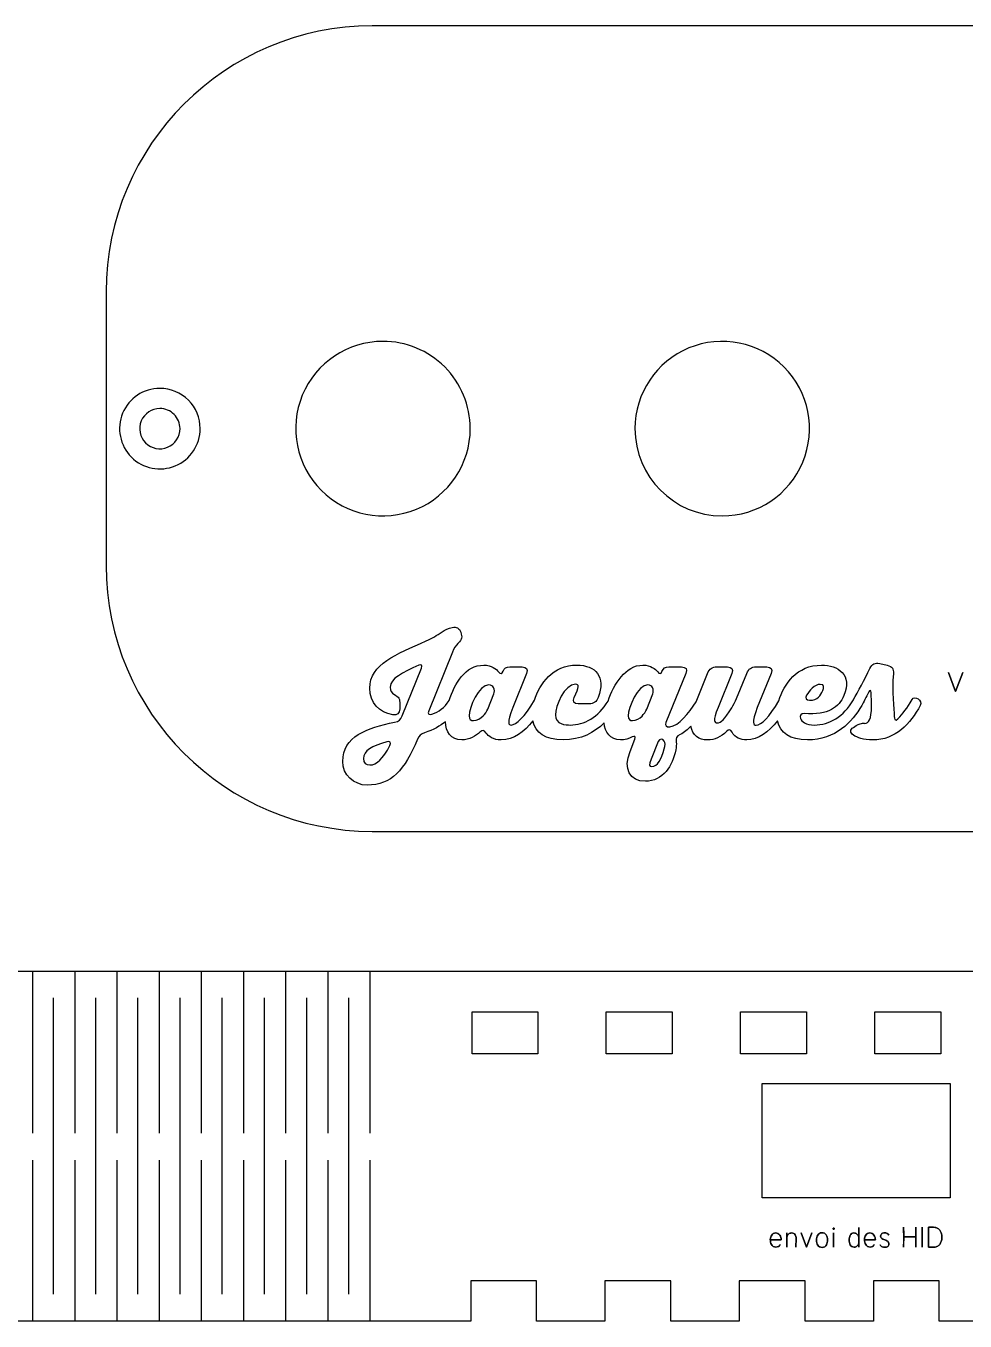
# Model space of a CAD drawing. Extents: x 0 to 327, y 754 to 925.
# Drawn here: x 92 to 161.9, y 825.3 to 921.7 of the extents above; entities that cross this region are included whole.
import ezdxf

# ---------------------------------------------------------------- set-up
doc = ezdxf.new("R2010")
doc.units = 0
doc.layers.get('0').update_dxf_attribs({"linetype": 'CONTINUOUS'})

msp = doc.modelspace()

# ---------------------------------------------------------------- linework, layer by layer
at = {"color": 7}
for points in [[(188.061226, 921.716228), (117.755506, 921.716228)], [(97.961308, 901.921788), (97.961308, 881.567781)], [(123.718083, 875.107387), (121.960071, 870.732909)], [(155.514566, 874.259085), (156.076718, 874.136437)], [(119.98755, 870.364965), (121.428624, 873.931995)], [(127.990298, 874.013788), (128.910159, 874.013788)], [(129.237249, 873.533431), (128.215125, 870.98844)], [(141.093177, 873.533431), (139.61125, 869.884607)], [(139.815607, 874.013788), (140.766172, 874.013788)], [(141.849536, 871.426674), (142.697838, 873.533431)], [(143.413341, 874.013788), (144.17985, 874.013788)], [(144.50694, 873.533431), (143.484816, 870.98844)], [(144.864649, 871.65277), (145.621008, 873.533431)], [(146.336427, 874.013788), (147.102935, 874.013788)], [(147.430025, 873.533431), (146.407986, 870.98844)], [(126.355018, 870.876027), (126.814906, 872.000329)], [(138.180327, 870.865792), (138.640215, 872.010479)], [(119.803578, 871.192882), (119.803578, 870.886261)], [(133.897877, 871.264441), (133.080195, 871.264441)], [(136.943611, 867.72803), (137.30132, 868.627506)], [(139.038864, 868.463919), (138.507417, 867.155729)], [(117.755506, 861.773702), (188.061226, 861.773702)], [(-0.129923, 851.377213), (305.339921, 851.377213), (305.239828, 851.377213), (305.239828, 840.240518)], [(92.479918, 851.377213), (92.479918, 839.316425)], [(95.618733, 851.377213), (95.618733, 839.316425)], [(98.756843, 851.377213), (98.756843, 839.316425)], [(101.895658, 851.377213), (101.895658, 839.316425)], [(105.033768, 851.377213), (105.033768, 839.316425)], [(108.172583, 851.377213), (108.172583, 839.316425)], [(111.31175, 851.377213), (111.31175, 839.316425)], [(114.449508, 851.377213), (114.449508, 839.316425)], [(117.588675, 851.377213), (117.588675, 839.316425)], [(94.049326, 827.328238), (94.049326, 849.379241)], [(97.188141, 827.328238), (97.188141, 849.379241)], [(100.326251, 827.328238), (100.326251, 849.379241)], [(103.465418, 827.328238), (103.465418, 849.379241)], [(106.603175, 827.328238), (106.603175, 849.379241)], [(109.742343, 827.328238), (109.742343, 849.379241)], [(112.8801, 827.328238), (112.8801, 849.379241)], [(116.019268, 827.328238), (116.019268, 849.379241)], [(92.479918, 837.318452), (92.479918, 825.329913)], [(95.618733, 837.318452), (95.618733, 825.329913)], [(98.756843, 837.318452), (98.756843, 825.329913)], [(101.895658, 837.318452), (101.895658, 825.329913)], [(105.033768, 837.318452), (105.033768, 825.329913)], [(108.172583, 837.318452), (108.172583, 825.329913)], [(111.31175, 837.318452), (111.31175, 825.329913)], [(114.449508, 837.318452), (114.449508, 825.329913)], [(117.588675, 837.318452), (117.588675, 825.329913)], [(165.043073, 825.329913), (159.947873, 825.329913), (159.947873, 828.327048), (155.052506, 828.327048), (155.052506, 825.329913), (149.957307, 825.329913), (149.957307, 828.327048), (145.062292, 828.327048), (145.062292, 825.329913), (139.967093, 825.329913), (139.967093, 828.327048), (135.071726, 828.327048), (135.071726, 825.329913), (129.976879, 825.329913), (129.976879, 828.327048), (125.081512, 828.327048), (125.081512, 825.329913), (78.610064, 825.329913)]]:
    msp.add_lwpolyline(points, dxfattribs=at)
for points in [[(118.555478, 898.24049)], [(101.95735, 893.245195)], [(101.957486, 893.24505)], [(143.797882, 885.253301)], [(151.272971, 872.255776)], [(124.96495, 870.375199)], [(136.800493, 870.375199)], [(154.175672, 871.141792)], [(117.10532, 867.186348)], [(138.538036, 866.593577)], [(125.184447, 848.336263), (130.082083, 848.336263), (130.082083, 845.228359), (125.184447, 845.228359)], [(135.16885, 848.336263), (140.066486, 848.336263), (140.066486, 845.228359), (135.16885, 845.228359)], [(145.160866, 848.336263), (150.058501, 848.336263), (150.058501, 845.228359), (145.160866, 845.228359)], [(155.150343, 848.336263), (160.047979, 848.336263), (160.047979, 845.228359), (155.150343, 845.228359)], [(146.764396, 843.002423), (160.750973, 843.002423), (160.750973, 834.510646), (146.764396, 834.510646)]]:
    msp.add_lwpolyline(points, close=True, dxfattribs=at)
at = {"color": 1}
for points in [[(101.957265, 894.743859)], [(160.625733, 873.603052), (161.150161, 872.193299), (161.694325, 873.603052), (161.150161, 872.193299)], [(148.595306, 830.833661), (148.595306, 831.89097)], [(149.669396, 831.89097), (150.062715, 830.833661), (150.470837, 831.89097), (150.062715, 830.833661)], [(151.210997, 831.910002)], [(152.084309, 832.254685)], [(158.195688, 831.22698), (158.195688, 831.573777), (158.195688, 831.920575), (158.195688, 831.573777)], [(159.555345, 830.83789), (159.134535, 830.833661), (159.134535, 832.313894), (159.134535, 830.833661)], [(159.134535, 832.313894)], [(147.965087, 831.368659), (148.178663, 831.368659), (148.178663, 831.375003), (148.178663, 831.368659)], [(149.280442, 830.833661), (149.288901, 831.487078)], [(153.960146, 831.582236)], [(154.975201, 831.368659), (155.188778, 831.368659), (155.188778, 831.375003), (155.188778, 831.368659)], [(156.201429, 831.734488)], [(158.197803, 830.833661)]]:
    msp.add_lwpolyline(points, close=True, dxfattribs=at)
for points in [[(152.084309, 831.609726), (152.084309, 831.89097), (152.084309, 831.89097)], [(153.960146, 831.914231), (153.960146, 832.30755), (153.960146, 832.30755)], [(153.962261, 831.914231), (153.962261, 831.569548)], [(157.29486, 831.920575), (157.29486, 832.313894), (157.29486, 832.313894)], [(157.296975, 831.920575), (157.296975, 831.573777)], [(158.667088, 831.920575), (158.667088, 831.573777)], [(158.669202, 831.920575), (158.669202, 832.313894), (158.669202, 832.313894)], [(147.588684, 831.368659), (147.372993, 831.368659), (147.372993, 831.368659)], [(147.588684, 831.366545), (147.776885, 831.366545)], [(152.08008, 831.114905), (152.08008, 830.833661)], [(152.082194, 831.609726), (152.082194, 831.362315)], [(152.082194, 831.114905), (152.082194, 831.362315)], [(153.960146, 831.224865), (153.960146, 830.833661)], [(153.962261, 831.224865), (153.962261, 831.569548)], [(154.598799, 831.368659), (154.383108, 831.368659), (154.383108, 831.368659)], [(154.598799, 831.366545), (154.787, 831.366545)], [(157.535927, 831.58858), (157.29486, 831.58858)], [(157.29486, 831.22698), (157.29486, 830.833661)], [(157.296975, 831.22698), (157.296975, 831.573777)], [(157.535927, 831.590694), (157.745274, 831.590694)], [(157.956736, 831.590694), (157.745274, 831.590694)], [(157.956736, 831.58858), (158.197803, 831.58858), (158.197803, 831.58858)], [(158.667088, 831.22698), (158.667088, 831.573777)], [(158.669202, 831.22698), (158.669202, 830.833661)]]:
    msp.add_lwpolyline(points, dxfattribs=at)
at = {"color": 7}
for points in [[(117.755506, 921.716228), (106.830627, 921.716228), (97.961308, 912.846503), (97.961308, 901.921788)], [(148.389609, 896.33871), (146.532428, 898.19589), (143.73938, 898.751462), (141.312857, 897.746364)], [(118.555478, 898.24049), (115.929025, 898.24049), (113.561189, 896.658352), (112.556089, 894.231826)], [(123.147212, 896.338531), (121.929409, 897.556335), (120.277713, 898.24049), (118.555478, 898.24049)], [(141.312857, 897.746364), (138.886334, 896.741265), (137.304199, 894.373433), (137.304199, 891.746983)], [(125.049171, 891.746797), (125.049171, 893.469032), (124.365016, 895.120728), (123.147212, 896.338531)], [(149.797262, 889.261959), (150.802361, 891.688481), (150.246789, 894.48153), (148.389609, 896.33871)], [(112.556089, 894.231826), (111.550989, 891.805299), (112.106562, 889.012247), (113.963745, 887.155064)], [(101.95735, 893.245195), (101.351237, 893.245195), (100.804806, 892.880081), (100.572856, 892.320105)], [(101.957486, 893.24505), (101.351372, 893.24505), (100.80494, 892.879936), (100.57299, 892.31996)], [(103.016996, 892.806275), (102.735961, 893.08731), (102.354795, 893.245195), (101.95735, 893.245195)], [(103.017133, 892.80613), (102.736097, 893.087166), (102.35493, 893.24505), (101.957486, 893.24505)], [(103.455916, 891.746629), (103.455916, 892.144073), (103.298032, 892.525239), (103.016996, 892.806275)], [(103.456053, 891.746483), (103.456053, 892.143927), (103.298168, 892.525094), (103.017133, 892.80613)], [(100.572856, 892.320105), (100.340907, 891.760129), (100.469118, 891.11557), (100.897705, 890.686983)], [(100.57299, 892.31996), (100.341041, 891.759983), (100.469252, 891.115423), (100.897839, 890.686836)], [(102.530827, 890.362135), (103.090802, 890.594084), (103.455916, 891.140516), (103.455916, 891.746629)], [(102.530963, 890.361987), (103.090939, 890.593937), (103.456053, 891.140369), (103.456053, 891.746483)], [(121.040507, 885.747408), (123.467033, 886.752508), (125.049171, 889.120344), (125.049171, 891.746797)], [(137.304199, 891.746983), (137.304199, 888.160621), (140.21152, 885.253301), (143.797882, 885.253301)], [(100.897705, 890.686983), (101.326291, 890.258396), (101.970851, 890.130185), (102.530827, 890.362135)], [(100.897839, 890.686836), (101.326426, 890.258249), (101.970986, 890.130038), (102.530963, 890.361987)], [(143.797882, 885.253301), (146.424331, 885.253301), (148.792163, 886.835436), (149.797262, 889.261959)], [(113.963745, 887.155064), (115.820928, 885.297881), (118.61398, 884.742308), (121.040507, 885.747408)], [(97.961308, 881.567781), (97.961308, 870.643427), (106.830627, 861.773702), (117.755506, 861.773702)], [(121.776098, 875.945454), (122.215602, 876.149896), (122.552926, 876.344103), (122.95149, 876.620019)], [(122.95149, 876.620019), (123.166167, 876.773371), (123.421698, 876.885785), (123.707849, 876.957343)], [(123.707849, 876.957343), (124.004234, 877.018667), (124.239296, 876.896019), (124.341559, 876.599634)], [(124.341559, 876.599634), (124.474357, 876.19075), (124.453972, 876.098807), (124.137117, 875.761482)], [(117.575443, 872.419363), (117.575443, 874.259085), (119.537812, 874.943884), (121.776098, 875.945454)], [(124.137117, 875.761482), (123.983765, 875.608214), (123.830497, 875.403772), (123.718083, 875.107387)], [(121.428624, 873.931995), (121.510417, 874.136437), (121.418389, 874.22838), (121.214032, 874.136437)], [(154.778677, 873.901375), (154.952415, 874.238615), (155.146622, 874.340794), (155.514566, 874.259085)], [(121.214032, 874.136437), (119.997701, 873.574285), (119.098309, 873.175637), (119.098309, 872.501072)], [(123.477016, 871.507284), (123.869998, 872.752289), (124.69284, 874.146671), (126.048398, 874.146671)], [(126.048398, 874.146671), (126.641169, 874.146671), (126.978493, 873.870671), (127.162465, 873.635609)], [(127.162465, 873.635609), (127.295264, 873.461872), (127.397527, 873.472107), (127.489471, 873.686699)], [(127.489471, 873.686699), (127.581499, 873.92176), (127.724532, 874.013788), (127.990298, 874.013788)], [(128.910159, 874.013788), (129.247484, 874.013788), (129.359897, 873.840051), (129.237249, 873.533431)], [(129.831965, 871.531983), (130.200163, 872.775127), (131.198096, 874.146671), (132.978016, 874.146671)], [(132.978016, 874.146671), (134.398705, 874.146671), (135.144743, 873.2779), (134.572442, 871.744798)], [(135.308077, 871.475142), (135.729648, 872.73588), (136.598166, 874.146671), (137.894176, 874.146671)], [(137.894176, 874.146671), (138.476712, 874.146671), (138.814037, 873.870671), (138.998009, 873.635609)], [(138.998009, 873.635609), (139.130807, 873.461872), (139.233071, 873.472107), (139.31478, 873.676464)], [(139.31478, 873.676464), (139.406808, 873.92176), (139.549926, 874.013788), (139.815607, 874.013788)], [(140.766172, 874.013788), (141.103412, 874.013788), (141.215825, 873.840051), (141.093177, 873.533431)], [(142.697838, 873.533431), (142.840955, 873.880906), (143.035162, 874.013788), (143.413341, 874.013788)], [(144.17985, 874.013788), (144.517174, 874.013788), (144.629588, 873.840051), (144.50694, 873.533431)], [(145.621008, 873.533431), (145.764041, 873.880906), (145.958248, 874.013788), (146.336427, 874.013788)], [(147.102935, 874.013788), (147.44026, 874.013788), (147.552673, 873.840051), (147.430025, 873.533431)], [(148.015014, 871.498318), (148.372808, 872.744254), (149.365328, 874.146671), (151.181027, 874.146671)], [(151.181027, 874.146671), (152.387039, 874.146671), (153.521577, 873.431168), (152.847012, 871.877681)], [(153.567168, 871.5895), (153.884361, 872.14277), (154.392209, 873.097903), (154.778677, 873.901375)], [(156.076718, 874.136437), (156.444662, 874.044408), (156.56731, 873.880906), (156.526455, 873.502726)], [(156.526455, 873.502726), (156.403807, 872.204686), (156.58778, 870.896496), (156.58778, 870.32411)], [(119.282281, 870.446758), (118.270477, 870.63073), (117.565208, 871.34615), (117.575443, 872.419363)], [(119.098309, 872.501072), (119.098309, 872.225156), (119.210723, 872.071804), (119.35384, 871.990095)], [(126.436727, 872.674894), (125.670219, 872.674894), (124.96495, 870.978205), (124.96495, 870.375199)], [(126.784286, 872.470452), (126.722962, 872.582866), (126.610549, 872.674894), (126.436727, 872.674894)], [(126.814906, 872.000329), (126.865995, 872.122977), (126.84561, 872.358039), (126.784286, 872.470452)], [(132.885988, 872.725983), (132.058156, 872.725983), (131.383591, 871.090619), (131.383591, 870.436523)], [(132.783809, 871.734563), (133.151754, 872.531776), (133.161989, 872.725983), (132.885988, 872.725983)], [(138.26212, 872.674894), (137.505762, 872.674894), (136.800493, 870.978205), (136.800493, 870.375199)], [(138.609595, 872.470452), (138.548271, 872.582866), (138.446093, 872.674894), (138.26212, 872.674894)], [(138.640215, 872.010479), (138.691389, 872.133128), (138.670919, 872.358039), (138.609595, 872.470452)], [(151.088999, 872.715748), (150.64958, 872.715748), (150.281636, 872.255776), (150.06696, 871.908301)], [(151.272971, 872.255776), (151.34453, 872.439748), (151.436558, 872.715748), (151.088999, 872.715748)], [(154.880941, 872.112743), (154.870706, 872.296715), (154.778677, 872.3171), (154.696968, 872.153597)], [(119.35384, 871.990095), (119.783109, 871.724329), (119.803578, 871.693709), (119.803578, 871.192882)], [(122.195217, 870.487613), (122.693929, 870.673446), (123.127173, 870.971523), (123.477016, 871.507284)], [(128.082326, 869.6904), (128.4556, 869.6904), (129.097853, 870.278011), (129.831965, 871.531983)], [(132.487424, 869.6904), (133.520713, 869.6904), (134.583015, 870.260249), (135.308077, 871.475142)], [(133.080195, 871.264441), (132.753105, 871.264441), (132.640692, 871.427943), (132.783809, 871.734563)], [(134.572442, 871.744798), (134.460029, 871.417708), (134.235117, 871.264441), (133.897877, 871.264441)], [(139.887166, 869.547367), (140.58423, 869.673229), (141.290514, 870.505206), (141.849536, 871.426674)], [(144.50694, 870.95782), (144.619353, 871.141792), (144.772621, 871.438178), (144.864649, 871.65277)], [(146.315957, 869.680165), (146.705978, 869.680165), (147.281917, 870.257542), (148.015014, 871.498318)], [(152.847012, 871.877681), (152.479068, 871.049764), (151.732944, 870.375199), (149.893222, 870.548937)], [(150.06696, 871.908301), (149.944312, 871.703859), (150.04649, 871.519887), (150.291786, 871.530122)], [(150.291786, 871.530122), (150.894877, 871.540357), (151.119703, 871.867446), (151.272971, 872.255776)], [(150.669965, 869.6904), (151.731083, 869.6904), (152.843121, 870.291376), (153.558709, 871.574613)], [(153.558709, 871.574613), (153.559978, 871.576813), (153.561162, 871.579012), (153.562431, 871.581211)], [(153.562431, 871.581211), (153.564038, 871.584002), (153.565561, 871.586794), (153.567168, 871.5895)], [(154.696968, 872.153597), (154.502762, 871.765183), (154.318789, 871.387089), (154.175672, 871.141792)], [(154.901326, 871.080468), (154.901326, 871.387089), (154.880941, 871.765183), (154.880941, 872.112743)], [(156.863696, 870.140138), (157.241875, 870.528552), (157.548495, 870.937351), (157.916439, 871.581211)], [(157.916439, 871.581211), (158.120881, 871.949155), (158.723887, 871.499502), (158.52968, 871.141792)], [(119.803578, 870.886261), (119.803578, 870.548937), (119.609371, 870.395669), (119.282281, 870.446758)], [(121.960071, 870.732909), (121.868127, 870.518317), (121.98054, 870.405904), (122.195217, 870.487613)], [(124.96495, 870.375199), (124.96495, 870.109434), (125.087598, 870.01749), (125.292039, 870.01749)], [(126.007459, 870.364965), (126.119956, 870.467228), (126.293694, 870.722674), (126.355018, 870.876027)], [(128.215125, 870.98844), (127.734767, 869.792663), (127.928974, 869.6904), (128.082326, 869.6904)], [(131.383591, 870.436523), (131.383591, 869.721104), (132.170569, 869.6904), (132.487424, 869.6904)], [(136.800493, 870.375199), (136.800493, 870.109434), (136.923141, 870.01749), (137.127583, 870.01749)], [(137.832852, 870.35473), (137.945265, 870.467228), (138.119003, 870.722674), (138.180327, 870.865792)], [(143.484816, 870.98844), (143.076017, 869.976635), (143.219134, 869.843752), (143.423492, 869.843752)], [(143.423492, 869.843752), (143.709727, 869.843752), (143.965258, 870.109434), (144.50694, 870.95782)], [(146.407986, 870.98844), (145.937778, 869.823283), (146.12175, 869.680165), (146.315957, 869.680165)], [(149.893222, 870.548937), (149.668396, 870.569406), (149.535513, 870.375199), (149.617222, 870.170758)], [(154.175672, 871.141792), (153.480637, 869.915311), (152.203067, 868.576332), (150.138518, 868.576332)], [(154.400498, 869.813048), (154.696968, 869.813048), (154.901326, 870.089049), (154.901326, 871.080468)], [(158.52968, 871.141792), (157.793791, 869.792663), (156.710428, 868.576332), (154.993354, 868.576332)], [(115.561983, 866.981907), (115.561983, 868.811478), (117.360766, 869.496193), (119.425399, 869.905076)], [(119.425399, 869.905076), (119.732019, 869.956166), (119.875053, 870.078814), (119.98755, 870.364965)], [(123.197125, 869.937472), (122.819622, 869.611059), (122.334443, 869.33675), (121.65345, 869.118098)], [(124.413033, 868.576332), (123.619373, 868.576332), (123.210912, 869.188558), (123.197125, 869.937472)], [(125.292039, 870.01749), (125.57819, 870.01749), (125.823486, 870.191227), (126.007459, 870.364965)], [(129.714646, 869.997866), (129.057421, 869.163182), (128.281016, 868.576332), (127.356588, 868.576332)], [(131.955892, 868.576332), (130.631293, 868.576332), (129.901071, 869.126219), (129.714646, 869.997866)], [(135.015329, 869.852549), (134.286799, 869.130617), (133.284214, 868.576332), (131.955892, 868.576332)], [(136.228192, 868.576332), (135.463206, 868.576332), (135.056014, 869.17274), (135.015329, 869.852549)], [(137.127583, 870.01749), (137.403584, 870.01749), (137.65903, 870.191227), (137.832852, 870.35473)], [(139.61125, 869.884607), (139.519221, 869.670015), (139.652104, 869.506428), (139.887166, 869.547367)], [(141.469157, 869.613089), (141.22403, 869.355105), (140.959702, 869.137468), (140.674144, 868.985216)], [(142.687603, 868.576332), (142.069033, 868.576332), (141.562539, 868.899869), (141.469157, 869.613089)], [(147.908776, 869.991776), (147.249436, 869.166227), (146.467956, 868.576332), (145.621008, 868.576332)], [(150.138518, 868.576332), (148.825676, 868.576332), (148.097062, 869.123681), (147.908776, 869.991776)], [(149.617222, 870.170758), (149.719485, 869.935696), (149.985166, 869.6904), (150.669965, 869.6904)], [(153.552196, 868.934126), (153.286515, 869.097629), (153.286515, 869.35316), (153.552196, 869.516663)], [(153.552196, 869.516663), (154.165437, 869.915311), (154.24723, 869.813048), (154.400498, 869.813048)], [(156.58778, 870.32411), (156.58778, 870.140138), (156.659338, 869.945931), (156.863696, 870.140138)], [(118.842778, 868.443534), (117.74918, 868.126679), (117.10532, 867.779119), (117.10532, 867.186348)], [(121.122003, 868.627506), (120.171523, 866.338046), (119.180103, 865.213744), (117.381236, 865.213744)], [(119.06769, 868.167533), (119.169868, 868.38221), (119.07784, 868.504858), (118.842778, 868.443534)], [(121.65345, 869.118098), (121.3673, 869.02607), (121.234417, 868.903422), (121.122003, 868.627506)], [(125.772397, 869.148718), (125.476012, 868.903422), (124.975184, 868.576332), (124.413033, 868.576332)], [(126.23237, 869.087394), (126.068783, 869.322456), (125.987074, 869.33269), (125.772397, 869.148718)], [(127.356588, 868.576332), (126.733197, 868.576332), (126.395872, 868.852333), (126.23237, 869.087394)], [(137.096963, 868.801243), (136.851667, 868.678595), (136.545047, 868.576332), (136.228192, 868.576332)], [(137.30132, 868.627506), (137.372879, 868.821628), (137.291086, 868.903422), (137.096963, 868.801243)], [(139.478367, 868.494623), (139.376104, 868.68883), (139.120657, 868.66836), (139.038864, 868.463919)], [(139.488602, 867.922237), (139.580545, 868.177768), (139.549926, 868.36174), (139.478367, 868.494623)], [(140.674144, 868.985216), (140.367523, 868.811478), (140.336904, 868.770539), (140.377758, 868.412829)], [(144.118526, 869.210042), (143.699492, 868.811478), (143.239519, 868.576332), (142.687603, 868.576332)], [(144.527325, 869.148718), (144.404677, 869.373545), (144.302498, 869.38378), (144.118526, 869.210042)], [(145.621008, 868.576332), (145.161035, 868.576332), (144.752236, 868.750154), (144.527325, 869.148718)], [(154.993354, 868.576332), (154.29832, 868.576332), (153.838432, 868.750154), (153.552196, 868.934126)], [(117.585677, 866.716225), (118.07627, 866.716225), (118.566862, 867.176114), (119.06769, 868.167533)], [(138.078148, 865.499979), (136.902756, 865.499979), (136.422399, 866.409605), (136.943611, 867.72803)], [(140.336904, 867.830293), (140.111992, 866.665136), (139.396573, 865.499979), (138.078148, 865.499979)], [(138.538036, 866.593577), (139.018394, 866.593577), (139.222836, 867.135259), (139.488602, 867.922237)], [(140.377758, 868.412829), (140.398228, 868.249327), (140.377758, 868.065355), (140.336904, 867.830293)], [(117.381236, 865.213744), (116.379581, 865.213744), (115.561983, 865.990571), (115.561983, 866.981907)], [(117.10532, 867.186348), (117.10532, 866.869493), (117.289292, 866.716225), (117.585677, 866.716225)], [(138.507417, 867.155729), (138.323444, 866.705991), (138.364299, 866.593577), (138.538036, 866.593577)]]:
    msp.add_open_spline(points, degree=3, dxfattribs=at)
at = {"color": 1}
for points in [[(101.957265, 894.743859), (100.745039, 894.743859), (99.652176, 894.013631), (99.188277, 892.89368)], [(104.076557, 893.866019), (103.514486, 894.428091), (102.752154, 894.743859), (101.957265, 894.743859)], [(104.954397, 891.746728), (104.954397, 892.541616), (104.638629, 893.303948), (104.076557, 893.866019)], [(99.188277, 892.89368), (98.724378, 891.773729), (98.9808, 890.484609), (99.837974, 889.627436)], [(103.104218, 888.977739), (104.224169, 889.441638), (104.954397, 890.534501), (104.954397, 891.746728)], [(99.837974, 889.627436), (100.695147, 888.770262), (101.984267, 888.51384), (103.104218, 888.977739)], [(147.597143, 831.846563), (147.548507, 831.816959), (147.506214, 831.778895), (147.474495, 831.732374)], [(147.474495, 831.732374), (147.506214, 831.778895), (147.548507, 831.816959), (147.597143, 831.846563)], [(147.766312, 831.89097), (147.700759, 831.89097), (147.645779, 831.876168), (147.597143, 831.846563)], [(147.597143, 831.846563), (147.645779, 831.876168), (147.700759, 831.89097), (147.766312, 831.89097)], [(147.94394, 831.842334), (147.89319, 831.874053), (147.83398, 831.89097), (147.766312, 831.89097)], [(147.766312, 831.89097), (147.83398, 831.89097), (147.89319, 831.876168), (147.94394, 831.844449)], [(147.94394, 831.844449), (147.994691, 831.812729), (148.036984, 831.770437), (148.072932, 831.721801)], [(148.072932, 831.721801), (148.036984, 831.770437), (147.994691, 831.812729), (147.94394, 831.842334)], [(148.978052, 831.89097), (148.87655, 831.89097), (148.79408, 831.861366), (148.728527, 831.802156)], [(148.728527, 831.800042), (148.79408, 831.861366), (148.87655, 831.89097), (148.978052, 831.89097)], [(149.126075, 831.852907), (149.085897, 831.878283), (149.037261, 831.89097), (148.978052, 831.89097)], [(148.978052, 831.89097), (149.037261, 831.89097), (149.085897, 831.878283), (149.126075, 831.852907)], [(149.221233, 831.757749), (149.197972, 831.797927), (149.166253, 831.829646), (149.126075, 831.852907)], [(149.126075, 831.852907), (149.166253, 831.829646), (149.197972, 831.797927), (149.221233, 831.757749)], [(151.027025, 831.859251), (150.974159, 831.825417), (150.931867, 831.78101), (150.898033, 831.728145)], [(150.898033, 831.728145), (150.931867, 831.78101), (150.974159, 831.825417), (151.027025, 831.859251)], [(151.210997, 831.910002), (151.1391, 831.910002), (151.077776, 831.893085), (151.027025, 831.859251)], [(151.027025, 831.859251), (151.077776, 831.893085), (151.1391, 831.910002), (151.210997, 831.910002)], [(151.403427, 831.86348), (151.350562, 831.8952), (151.285008, 831.910002), (151.210997, 831.910002)], [(151.210997, 831.910002), (151.285008, 831.910002), (151.350562, 831.8952), (151.403427, 831.86348)], [(151.534534, 831.742947), (151.498585, 831.791583), (151.456293, 831.831761), (151.403427, 831.86348)], [(151.403427, 831.86348), (151.456293, 831.831761), (151.498585, 831.791583), (151.534534, 831.742947)], [(152.037787, 832.210278), (152.037787, 832.239882), (152.05259, 832.254685), (152.084309, 832.254685)], [(152.084309, 832.254685), (152.05259, 832.254685), (152.037787, 832.239882), (152.037787, 832.210278)], [(152.050475, 832.178559), (152.042016, 832.189132), (152.037787, 832.199705), (152.037787, 832.210278)], [(152.037787, 832.210278), (152.037787, 832.199705), (152.042016, 832.189132), (152.050475, 832.178559)], [(152.084309, 832.163756), (152.071621, 832.163756), (152.061048, 832.167985), (152.050475, 832.178559)], [(152.050475, 832.178559), (152.061048, 832.167985), (152.071621, 832.163756), (152.084309, 832.163756)], [(152.084309, 831.89097), (152.084309, 831.787354), (152.084309, 831.694311), (152.082194, 831.609726)], [(152.084309, 832.254685), (152.113914, 832.254685), (152.128716, 832.239882), (152.128716, 832.210278)], [(152.128716, 832.210278), (152.128716, 832.239882), (152.113914, 832.254685), (152.084309, 832.254685)], [(152.113914, 832.178559), (152.105455, 832.167985), (152.094882, 832.163756), (152.084309, 832.163756)], [(152.084309, 832.163756), (152.094882, 832.163756), (152.105455, 832.167985), (152.113914, 832.178559)], [(152.128716, 832.210278), (152.128716, 832.199705), (152.124487, 832.189132), (152.113914, 832.178559)], [(152.113914, 832.178559), (152.124487, 832.189132), (152.128716, 832.199705), (152.128716, 832.210278)], [(153.418804, 831.840219), (153.374397, 831.806386), (153.340563, 831.764093), (153.313073, 831.713342)], [(153.313073, 831.713342), (153.340563, 831.764093), (153.374397, 831.806386), (153.418804, 831.840219)], [(153.585859, 831.89097), (153.520305, 831.89097), (153.463211, 831.874053), (153.418804, 831.840219)], [(153.418804, 831.840219), (153.463211, 831.874053), (153.520305, 831.89097), (153.585859, 831.89097)], [(153.818467, 831.806386), (153.752914, 831.86348), (153.676787, 831.89097), (153.585859, 831.89097)], [(153.585859, 831.89097), (153.676787, 831.89097), (153.752914, 831.86348), (153.818467, 831.806386)], [(153.960146, 832.30755), (153.960146, 832.163756), (153.960146, 832.03265), (153.962261, 831.914231)], [(153.962261, 831.569548), (153.962261, 831.681623), (153.962261, 831.797927), (153.960146, 831.914231)], [(154.607257, 831.846563), (154.558621, 831.816959), (154.516329, 831.778895), (154.48461, 831.732374)], [(154.48461, 831.732374), (154.516329, 831.778895), (154.558621, 831.816959), (154.607257, 831.846563)], [(154.776427, 831.89097), (154.710874, 831.89097), (154.655894, 831.876168), (154.607257, 831.846563)], [(154.607257, 831.846563), (154.655894, 831.876168), (154.710874, 831.89097), (154.776427, 831.89097)], [(154.954055, 831.842334), (154.903304, 831.874053), (154.844095, 831.89097), (154.776427, 831.89097)], [(154.776427, 831.89097), (154.844095, 831.89097), (154.903304, 831.876168), (154.954055, 831.844449)], [(154.954055, 831.844449), (155.004806, 831.812729), (155.047098, 831.770437), (155.083047, 831.721801)], [(155.083047, 831.721801), (155.047098, 831.770437), (155.004806, 831.812729), (154.954055, 831.842334)], [(155.677003, 831.842334), (155.649513, 831.823302), (155.626252, 831.797927), (155.609335, 831.768322)], [(155.609335, 831.766208), (155.626252, 831.797927), (155.649513, 831.823302), (155.677003, 831.842334)], [(155.677003, 831.842334), (155.704493, 831.861366), (155.738327, 831.876168), (155.774276, 831.886741)], [(155.774276, 831.884626), (155.738327, 831.876168), (155.704493, 831.861366), (155.677003, 831.842334)], [(155.882121, 831.899429), (155.846173, 831.899429), (155.810224, 831.8952), (155.774276, 831.884626)], [(155.774276, 831.886741), (155.810224, 831.8952), (155.846173, 831.899429), (155.882121, 831.899429)], [(156.059749, 831.852907), (156.013228, 831.884626), (155.951904, 831.899429), (155.882121, 831.899429)], [(155.882121, 831.899429), (155.951904, 831.899429), (156.013228, 831.884626), (156.061864, 831.852907)], [(156.201429, 831.734488), (156.157022, 831.783125), (156.1105, 831.823302), (156.059749, 831.852907)], [(156.061864, 831.852907), (156.1105, 831.823302), (156.157022, 831.783125), (156.201429, 831.734488)], [(157.29486, 832.313894), (157.29486, 832.1701), (157.29486, 832.038994), (157.296975, 831.920575)], [(157.296975, 831.573777), (157.296975, 831.685852), (157.296975, 831.802156), (157.29486, 831.920575)], [(158.195688, 831.920575), (158.197803, 832.038994), (158.197803, 832.1701), (158.197803, 832.313894)], [(158.197803, 832.313894), (158.197803, 832.1701), (158.197803, 832.038994), (158.195688, 831.920575)], [(158.669202, 832.313894), (158.669202, 832.1701), (158.669202, 832.038994), (158.667088, 831.920575)], [(158.667088, 831.573777), (158.667088, 831.685852), (158.667088, 831.802156), (158.669202, 831.920575)], [(159.134535, 832.313894), (159.21912, 832.313894), (159.303705, 832.313894), (159.38829, 832.316009)], [(159.38829, 832.316009), (159.303705, 832.313894), (159.21912, 832.313894), (159.134535, 832.313894)], [(159.38829, 832.316009), (159.47076, 832.318123), (159.551115, 832.313894), (159.627242, 832.299092)], [(159.629356, 832.299092), (159.551115, 832.313894), (159.47076, 832.318123), (159.38829, 832.316009)], [(159.627242, 832.299092), (159.705482, 832.286404), (159.77738, 832.261029), (159.842933, 832.222966)], [(159.842933, 832.222966), (159.77738, 832.261029), (159.705482, 832.286404), (159.629356, 832.299092)], [(159.842933, 832.222966), (159.908486, 832.184902), (159.967695, 832.125693), (160.018446, 832.043223)], [(160.018446, 832.043223), (159.967695, 832.125693), (159.908486, 832.184902), (159.842933, 832.222966)], [(160.018446, 832.043223), (160.058624, 831.979784), (160.088229, 831.910002), (160.109375, 831.833876)], [(160.109375, 831.833876), (160.088229, 831.910002), (160.058624, 831.979784), (160.018446, 832.043223)], [(160.109375, 831.833876), (160.130521, 831.757749), (160.141094, 831.681623), (160.141094, 831.607611)], [(160.141094, 831.607611), (160.141094, 831.681623), (160.130521, 831.757749), (160.109375, 831.833876)], [(147.372993, 831.368659), (147.451234, 831.368659), (147.523131, 831.368659), (147.588684, 831.366545)], [(147.400483, 831.575892), (147.383566, 831.518797), (147.375108, 831.459588), (147.375108, 831.402493)], [(147.375108, 831.402493), (147.375108, 831.459588), (147.383566, 831.518797), (147.400483, 831.575892)], [(147.375108, 831.402493), (147.375108, 831.33694), (147.381452, 831.271387), (147.396254, 831.203719)], [(147.396254, 831.203719), (147.381452, 831.271387), (147.375108, 831.33694), (147.375108, 831.402493)], [(147.396254, 831.203719), (147.411056, 831.136051), (147.434317, 831.074727), (147.466036, 831.019747)], [(147.466036, 831.019747), (147.434317, 831.074727), (147.411056, 831.136051), (147.396254, 831.203719)], [(147.474495, 831.732374), (147.442776, 831.685852), (147.4174, 831.632987), (147.400483, 831.575892)], [(147.400483, 831.575892), (147.4174, 831.632987), (147.442776, 831.685852), (147.474495, 831.732374)], [(147.466036, 831.019747), (147.497756, 830.964767), (147.542163, 830.92036), (147.595028, 830.886526)], [(147.595028, 830.886526), (147.542163, 830.92036), (147.497756, 830.964767), (147.466036, 831.019747)], [(147.776885, 831.366545), (147.715561, 831.366545), (147.652123, 831.366545), (147.588684, 831.368659)], [(147.595028, 830.886526), (147.647894, 830.850578), (147.711332, 830.833661), (147.789573, 830.833661)], [(147.789573, 830.833661), (147.711332, 830.833661), (147.647894, 830.850578), (147.595028, 830.886526)], [(147.776885, 831.366545), (147.836095, 831.366545), (147.899533, 831.366545), (147.965087, 831.368659)], [(147.965087, 831.368659), (147.899533, 831.366545), (147.838209, 831.366545), (147.776885, 831.366545)], [(147.789573, 830.833661), (147.931253, 830.833661), (148.034869, 830.894985), (148.102537, 831.019747)], [(148.102537, 831.019747), (148.034869, 830.894985), (147.931253, 830.833661), (147.789573, 830.833661)], [(148.153288, 831.55686), (148.134256, 831.61607), (148.108881, 831.673164), (148.072932, 831.721801)], [(148.072932, 831.721801), (148.108881, 831.673164), (148.134256, 831.618184), (148.153288, 831.55686)], [(148.178663, 831.375003), (148.178663, 831.434212), (148.170205, 831.493422), (148.153288, 831.55686)], [(148.153288, 831.55686), (148.170205, 831.495536), (148.178663, 831.434212), (148.178663, 831.375003)], [(148.728527, 831.802156), (148.665088, 831.740832), (148.620681, 831.666821), (148.595306, 831.578007)], [(148.595306, 831.578007), (148.620681, 831.666821), (148.665088, 831.740832), (148.728527, 831.800042)], [(149.274098, 831.628757), (149.263525, 831.675279), (149.246608, 831.717571), (149.221233, 831.757749)], [(149.221233, 831.757749), (149.246608, 831.717571), (149.263525, 831.675279), (149.274098, 831.626643)], [(149.288901, 831.487078), (149.288901, 831.5336), (149.284672, 831.580121), (149.274098, 831.628757)], [(149.274098, 831.626643), (149.284672, 831.580121), (149.288901, 831.5336), (149.288901, 831.487078)], [(150.824021, 831.552631), (150.809219, 831.487078), (150.800761, 831.421525), (150.800761, 831.355972)], [(150.800761, 831.355972), (150.800761, 831.421525), (150.809219, 831.484963), (150.824021, 831.552631)], [(150.800761, 831.355972), (150.800761, 831.284075), (150.809219, 831.216407), (150.824021, 831.150853)], [(150.824021, 831.150853), (150.809219, 831.216407), (150.800761, 831.284075), (150.800761, 831.355972)], [(150.898033, 831.728145), (150.864199, 831.677394), (150.838824, 831.618184), (150.824021, 831.552631)], [(150.824021, 831.552631), (150.838824, 831.61607), (150.864199, 831.675279), (150.898033, 831.728145)], [(150.824021, 831.150853), (150.838824, 831.0853), (150.864199, 831.028206), (150.900148, 830.979569)], [(150.900148, 830.979569), (150.864199, 831.028206), (150.838824, 831.0853), (150.824021, 831.150853)], [(150.900148, 830.979569), (150.933982, 830.928818), (150.978389, 830.888641), (151.033369, 830.859036)], [(151.033369, 830.859036), (150.978389, 830.888641), (150.933982, 830.928818), (150.900148, 830.979569)], [(151.033369, 830.859036), (151.088349, 830.829431), (151.156017, 830.814629), (151.234258, 830.814629)], [(151.234258, 830.814629), (151.156017, 830.814629), (151.088349, 830.829431), (151.033369, 830.859036)], [(151.234258, 830.814629), (151.312499, 830.814629), (151.375937, 830.831546), (151.426688, 830.86538)], [(151.428803, 830.863265), (151.375937, 830.831546), (151.312499, 830.814629), (151.234258, 830.814629)], [(151.426688, 830.86538), (151.479553, 830.897099), (151.519731, 830.941506), (151.551451, 830.994372)], [(151.551451, 830.994372), (151.519731, 830.941506), (151.479553, 830.897099), (151.428803, 830.863265)], [(151.61066, 831.571663), (151.593743, 831.635101), (151.568367, 831.692196), (151.534534, 831.742947)], [(151.534534, 831.742947), (151.568367, 831.692196), (151.593743, 831.635101), (151.61066, 831.571663)], [(151.551451, 830.994372), (151.581055, 831.047237), (151.602201, 831.108561), (151.614889, 831.174114)], [(151.614889, 831.174114), (151.602201, 831.108561), (151.581055, 831.047237), (151.551451, 830.994372)], [(151.633921, 831.372889), (151.633921, 831.440556), (151.625462, 831.50611), (151.61066, 831.571663)], [(151.61066, 831.571663), (151.625462, 831.50611), (151.633921, 831.440556), (151.633921, 831.372889)], [(151.614889, 831.174114), (151.627577, 831.239667), (151.633921, 831.307335), (151.633921, 831.372889)], [(151.633921, 831.372889), (151.633921, 831.307335), (151.627577, 831.239667), (151.614889, 831.174114)], [(152.082194, 831.362315), (152.082194, 831.28196), (152.082194, 831.19949), (152.08008, 831.114905)], [(152.08008, 830.833661), (152.08008, 830.937277), (152.08008, 831.03032), (152.082194, 831.114905)], [(152.082194, 831.362315), (152.082194, 831.442671), (152.082194, 831.525141), (152.084309, 831.609726)], [(153.255978, 831.544173), (153.245405, 831.482849), (153.239061, 831.425754), (153.239061, 831.372889)], [(153.239061, 831.372889), (153.239061, 831.425754), (153.245405, 831.482849), (153.255978, 831.544173)], [(153.239061, 831.372889), (153.239061, 831.30945), (153.245405, 831.246011), (153.258093, 831.182573)], [(153.258093, 831.182573), (153.245405, 831.246011), (153.239061, 831.30945), (153.239061, 831.372889)], [(153.313073, 831.713342), (153.285583, 831.660477), (153.266551, 831.605497), (153.255978, 831.544173)], [(153.255978, 831.544173), (153.266551, 831.605497), (153.285583, 831.660477), (153.313073, 831.713342)], [(153.258093, 831.182573), (153.27078, 831.11702), (153.291927, 831.059925), (153.321531, 831.009174)], [(153.321531, 831.009174), (153.291927, 831.059925), (153.27078, 831.11702), (153.258093, 831.182573)], [(153.321531, 831.009174), (153.351136, 830.956308), (153.391314, 830.914016), (153.43995, 830.882297)], [(153.43995, 830.882297), (153.391314, 830.914016), (153.351136, 830.956308), (153.321531, 831.009174)], [(153.43995, 830.882297), (153.488586, 830.850578), (153.54991, 830.833661), (153.623922, 830.833661)], [(153.623922, 830.833661), (153.54991, 830.833661), (153.488586, 830.850578), (153.43995, 830.882297)], [(153.623922, 830.833661), (153.65987, 830.833661), (153.695819, 830.842119), (153.731767, 830.859036)], [(153.731767, 830.859036), (153.695819, 830.842119), (153.65987, 830.833661), (153.623922, 830.833661)], [(153.731767, 830.859036), (153.767716, 830.873838), (153.799435, 830.894985), (153.82904, 830.922475)], [(153.831155, 830.922475), (153.799435, 830.894985), (153.767716, 830.873838), (153.731767, 830.859036)], [(153.960146, 831.582236), (153.930542, 831.675279), (153.88402, 831.749291), (153.818467, 831.806386)], [(153.818467, 831.806386), (153.88402, 831.749291), (153.930542, 831.675279), (153.960146, 831.582236)], [(153.82904, 830.922475), (153.860759, 830.94785), (153.886135, 830.977455), (153.909395, 831.013403)], [(153.909395, 831.013403), (153.886135, 830.977455), (153.860759, 830.94785), (153.831155, 830.922475)], [(153.909395, 831.013403), (153.934771, 831.047237), (153.949573, 831.083186), (153.960146, 831.121249)], [(153.960146, 831.121249), (153.949573, 831.083186), (153.932656, 831.047237), (153.909395, 831.013403)], [(153.962261, 831.569548), (153.962261, 831.457473), (153.962261, 831.343284), (153.960146, 831.224865)], [(153.960146, 830.833661), (153.960146, 830.977455), (153.960146, 831.108561), (153.962261, 831.224865)], [(154.383108, 831.368659), (154.461349, 831.368659), (154.533246, 831.368659), (154.598799, 831.366545)], [(154.410598, 831.575892), (154.393681, 831.518797), (154.385222, 831.459588), (154.385222, 831.402493)], [(154.385222, 831.402493), (154.385222, 831.459588), (154.393681, 831.518797), (154.410598, 831.575892)], [(154.385222, 831.402493), (154.385222, 831.33694), (154.391566, 831.271387), (154.406369, 831.203719)], [(154.406369, 831.203719), (154.391566, 831.271387), (154.385222, 831.33694), (154.385222, 831.402493)], [(154.406369, 831.203719), (154.421171, 831.136051), (154.444432, 831.074727), (154.476151, 831.019747)], [(154.476151, 831.019747), (154.444432, 831.074727), (154.421171, 831.136051), (154.406369, 831.203719)], [(154.48461, 831.732374), (154.45289, 831.685852), (154.427515, 831.632987), (154.410598, 831.575892)], [(154.410598, 831.575892), (154.427515, 831.632987), (154.45289, 831.685852), (154.48461, 831.732374)], [(154.476151, 831.019747), (154.50787, 830.964767), (154.552277, 830.92036), (154.605143, 830.886526)], [(154.605143, 830.886526), (154.552277, 830.92036), (154.50787, 830.964767), (154.476151, 831.019747)], [(154.787, 831.366545), (154.725676, 831.366545), (154.662238, 831.366545), (154.598799, 831.368659)], [(154.605143, 830.886526), (154.658008, 830.850578), (154.721447, 830.833661), (154.799688, 830.833661)], [(154.799688, 830.833661), (154.721447, 830.833661), (154.658008, 830.850578), (154.605143, 830.886526)], [(154.787, 831.366545), (154.846209, 831.366545), (154.909648, 831.366545), (154.975201, 831.368659)], [(154.975201, 831.368659), (154.909648, 831.366545), (154.848324, 831.366545), (154.787, 831.366545)], [(154.799688, 830.833661), (154.941367, 830.833661), (155.044984, 830.894985), (155.112652, 831.019747)], [(155.112652, 831.019747), (155.044984, 830.894985), (154.941367, 830.833661), (154.799688, 830.833661)], [(155.163402, 831.55686), (155.144371, 831.61607), (155.118995, 831.673164), (155.083047, 831.721801)], [(155.083047, 831.721801), (155.118995, 831.673164), (155.144371, 831.618184), (155.163402, 831.55686)], [(155.188778, 831.375003), (155.188778, 831.434212), (155.180319, 831.493422), (155.163402, 831.55686)], [(155.163402, 831.55686), (155.180319, 831.495536), (155.188778, 831.434212), (155.188778, 831.375003)], [(155.691805, 830.867494), (155.626252, 830.894985), (155.579731, 830.943621), (155.55224, 831.013403)], [(155.55224, 831.013403), (155.579731, 830.943621), (155.626252, 830.894985), (155.691805, 830.867494)], [(155.609335, 831.768322), (155.592418, 831.736603), (155.58396, 831.700655), (155.58396, 831.658362)], [(155.58396, 831.658362), (155.58396, 831.700655), (155.592418, 831.736603), (155.609335, 831.766208)], [(155.58396, 831.658362), (155.58396, 831.603382), (155.598762, 831.558975), (155.630481, 831.525141)], [(155.630481, 831.523027), (155.598762, 831.558975), (155.58396, 831.603382), (155.58396, 831.658362)], [(155.630481, 831.525141), (155.660086, 831.489193), (155.698149, 831.461703), (155.742556, 831.438442)], [(155.742556, 831.438442), (155.698149, 831.459588), (155.660086, 831.489193), (155.630481, 831.523027)], [(155.894809, 830.823087), (155.825026, 830.823087), (155.757359, 830.83789), (155.691805, 830.867494)], [(155.691805, 830.867494), (155.757359, 830.83789), (155.825026, 830.823087), (155.894809, 830.823087)], [(155.742556, 831.438442), (155.786963, 831.415181), (155.837714, 831.394035), (155.89058, 831.375003)], [(155.89058, 831.375003), (155.837714, 831.394035), (155.786963, 831.415181), (155.742556, 831.438442)], [(155.89058, 831.375003), (155.943445, 831.355972), (155.992081, 831.334825), (156.036488, 831.30945)], [(156.036488, 831.30945), (155.992081, 831.334825), (155.943445, 831.355972), (155.89058, 831.375003)], [(156.106271, 830.880182), (156.044947, 830.842119), (155.975164, 830.823087), (155.894809, 830.823087)], [(155.894809, 830.823087), (155.975164, 830.823087), (156.044947, 830.842119), (156.106271, 830.880182)], [(156.036488, 831.30945), (156.080895, 831.284075), (156.118958, 831.252355), (156.150678, 831.214292)], [(156.150678, 831.216407), (156.118958, 831.252355), (156.080895, 831.284075), (156.036488, 831.30945)], [(156.195085, 831.068383), (156.195085, 830.979569), (156.16548, 830.916131), (156.106271, 830.880182)], [(156.106271, 830.880182), (156.16548, 830.916131), (156.195085, 830.979569), (156.195085, 831.068383)], [(156.195085, 831.068383), (156.195085, 831.129707), (156.180282, 831.178344), (156.150678, 831.216407)], [(156.150678, 831.214292), (156.180282, 831.178344), (156.195085, 831.129707), (156.195085, 831.068383)], [(157.29486, 831.58858), (157.383674, 831.58858), (157.46403, 831.58858), (157.535927, 831.590694)], [(157.296975, 831.573777), (157.296975, 831.461703), (157.296975, 831.345398), (157.29486, 831.22698)], [(157.29486, 830.833661), (157.29486, 830.977455), (157.29486, 831.108561), (157.296975, 831.22698)], [(157.745274, 831.590694), (157.677607, 831.590694), (157.607824, 831.590694), (157.535927, 831.58858)], [(157.745274, 831.590694), (157.815057, 831.590694), (157.884839, 831.590694), (157.956736, 831.58858)], [(158.197803, 831.58858), (158.108989, 831.58858), (158.028633, 831.58858), (157.956736, 831.590694)], [(158.197803, 830.833661), (158.197803, 830.977455), (158.197803, 831.108561), (158.195688, 831.22698)], [(158.195688, 831.22698), (158.197803, 831.108561), (158.197803, 830.977455), (158.197803, 830.833661)], [(158.667088, 831.573777), (158.667088, 831.461703), (158.667088, 831.345398), (158.669202, 831.22698)], [(158.669202, 830.833661), (158.669202, 830.977455), (158.669202, 831.108561), (158.667088, 831.22698)], [(159.830245, 830.907672), (159.756233, 830.863265), (159.66319, 830.840004), (159.555345, 830.83789)], [(159.555345, 830.83789), (159.66319, 830.840004), (159.756233, 830.863265), (159.830245, 830.907672)], [(160.009988, 831.0853), (159.965581, 831.011289), (159.904257, 830.952079), (159.830245, 830.907672)], [(159.830245, 830.907672), (159.904257, 830.952079), (159.965581, 831.011289), (160.009988, 831.0853)], [(160.109375, 831.330596), (160.090343, 831.239667), (160.056509, 831.159312), (160.009988, 831.0853)], [(160.009988, 831.0853), (160.056509, 831.159312), (160.090343, 831.239667), (160.109375, 831.330596)], [(160.141094, 831.607611), (160.141094, 831.514568), (160.130521, 831.421525), (160.109375, 831.330596)], [(160.109375, 831.330596), (160.130521, 831.421525), (160.141094, 831.514568), (160.141094, 831.607611)]]:
    msp.add_open_spline(points, degree=3, dxfattribs=at)

doc.saveas('drawing.dxf')
